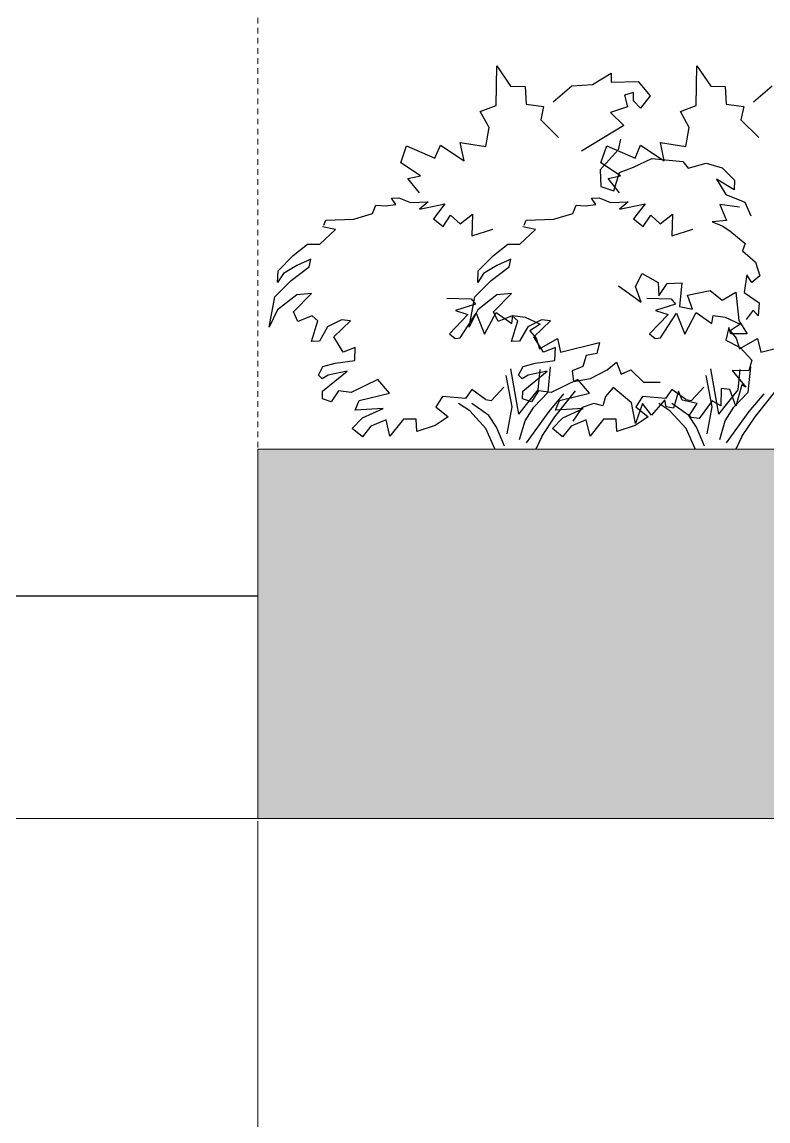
# Model space of a CAD drawing. Header units: millimetres. Extents: x 366 to 1555, y 702 to 1543.
# Drawn here: x 998.33 to 1015.1, y 1392.2 to 1416.91 of the extents above; entities that cross this region are included whole.
import ezdxf

# ---------------------------------------------------------------- set-up
doc = ezdxf.new("R2010")
doc.units = ezdxf.units.MM
doc.linetypes.add('RECINZ5', pattern=[6, 2, 4])
doc.linetypes.add('TRATTEGGIATA', pattern=[19.05, 12.7, -6.35])
doc.layers.add('1_CARTIGLIO', color=7, linetype='Continuous', lineweight=9)
doc.layers.add('6_SEZIONE PARCH', color=251, linetype='Continuous', lineweight=30)
doc.layers.add('6_ERBA', color=92, linetype='Continuous')
doc.layers.add('PIANTE', color=96, linetype='Continuous')
doc.layers.get('0').off()
doc.layers.get('0').freeze()
doc.styles.get("Standard").update_dxf_attribs({"font": 'arial.ttf'})
doc.dimstyles.get("Standard").update_dxf_attribs({"dimtxt": 0.18, "dimasz": 0.18, "dimexe": 0.18, "dimexo": 0.0625, "dimgap": 0.09, "dimtad": 0, "dimtih": 1, "dimtoh": 1, "dimdec": 4, "dimzin": 0, "dimdsep": 46, "dimtxsty": 'Standard', "dimcen": 0.09, "dimadec": 0, "dimazin": 0, "dimtfac": 1, "dimtdec": 4, "dimtofl": 0, "dimtmove": 0, "dimatfit": 3, "dimfxl": 1, "dimtolj": 1, "dimtzin": 0, "dimarcsym": 0})

# ---------------------------------------------------------------- blocks, each defined once
blk = doc.blocks.new('_Oblique')
at = {"color": 0, "linetype": 'ByBlock', "lineweight": -2}
blk.add_line((-0.5, -0.5), (0.5, 0.5), dxfattribs=at)
blk = doc.blocks.new('*D36')
at = {"layer": '1_CARTIGLIO', "color": 0, "linetype": 'RECINZ5', "lineweight": 0, "transparency": 16777216}
for p, q in [((903.631, 1398.939), (903.631, 1368.822)), ((1003.631, 1398.939), (1003.631, 1368.822)), ((903.631, 1369.002), (949.65, 1369.002)), ((1003.631, 1369.002), (957.612, 1369.002))]:
    blk.add_line(p, q, dxfattribs=at)
at = {"layer": 'Defpoints', "color": 0, "linetype": 'RECINZ5', "transparency": 16777216}
for p in [(903.631, 1399.002), (1003.631, 1399.002), (1003.631, 1369.002)]:
    blk.add_point(p, dxfattribs=at)
at = {"layer": '1_CARTIGLIO', "color": 0, "linetype": 'RECINZ5', "lineweight": 0, "transparency": 16777216, "xscale": 0.18, "yscale": 0.18, "zscale": 0.18, "rotation": 180}
blk.add_blockref('_Oblique', (903.631, 1369.002), dxfattribs=at)
at = {"layer": '1_CARTIGLIO', "color": 0, "linetype": 'RECINZ5', "lineweight": 0, "transparency": 16777216, "xscale": 0.18, "yscale": 0.18, "zscale": 0.18}
blk.add_blockref('_Oblique', (1003.631, 1369.002), dxfattribs=at)
at = {"layer": '1_CARTIGLIO', "color": 0, "linetype": 'RECINZ5', "transparency": 16777216, "insert": (953.631, 1369.002), "char_height": 0.18, "attachment_point": 5}
blk.add_mtext('\\A1;{\\H16.667x;5.00}', dxfattribs=at)
blk = doc.blocks.new('*D37')
at = {"layer": '1_CARTIGLIO', "color": 0, "linetype": 'RECINZ5', "lineweight": 0, "transparency": 16777216}
for p, q in [((1003.631, 1398.939), (1003.631, 1368.822)), ((1063.631, 1398.939), (1063.631, 1368.822)), ((1003.631, 1369.002), (1029.651, 1369.002)), ((1063.631, 1369.002), (1037.611, 1369.002))]:
    blk.add_line(p, q, dxfattribs=at)
at = {"layer": 'Defpoints', "color": 0, "linetype": 'RECINZ5', "transparency": 16777216}
for p in [(1003.631, 1399.002), (1063.631, 1399.002), (1063.631, 1369.002)]:
    blk.add_point(p, dxfattribs=at)
at = {"layer": '1_CARTIGLIO', "color": 0, "linetype": 'RECINZ5', "lineweight": 0, "transparency": 16777216, "xscale": 0.18, "yscale": 0.18, "zscale": 0.18, "rotation": 180}
blk.add_blockref('_Oblique', (1003.631, 1369.002), dxfattribs=at)
at = {"layer": '1_CARTIGLIO', "color": 0, "linetype": 'RECINZ5', "lineweight": 0, "transparency": 16777216, "xscale": 0.18, "yscale": 0.18, "zscale": 0.18}
blk.add_blockref('_Oblique', (1063.631, 1369.002), dxfattribs=at)
at = {"layer": '1_CARTIGLIO', "color": 0, "linetype": 'RECINZ5', "transparency": 16777216, "insert": (1033.631, 1369.002), "char_height": 0.18, "attachment_point": 5}
blk.add_mtext('\\A1;{\\H16.667x;3.00}', dxfattribs=at)

msp = doc.modelspace()

# ---------------------------------------------------------------- hatches: boundary and pattern name
at = {"layer": '6_ERBA', "ltscale": 100, "transparency": 33554687}
h = msp.add_hatch(color=24, dxfattribs=at)
h.dxf.hatch_style = 1
h.paths.add_polyline_path([(1063.63088, 1407.30169), (1003.63088, 1407.30169), (1003.63088, 1399.00169), (1063.63088, 1399.00169)])

# ---------------------------------------------------------------- linework, layer by layer
at = {"layer": '1_CARTIGLIO', "linetype": 'TRATTEGGIATA', "ltscale": 0.01}
msp.add_lwpolyline([(1003.63088, 1459.00252), (1003.63088, 1407.30169)], dxfattribs=at)
at = {"layer": '1_CARTIGLIO', "ltscale": 100}
for points in [[(1063.63088, 1407.30169), (1003.63088, 1407.30169)], [(1003.63088, 1407.30169), (1003.63088, 1399.00169)], [(1003.63088, 1399.00169), (903.63088, 1399.00169)], [(1003.63088, 1399.00169), (1063.63088, 1399.00169)]]:
    msp.add_lwpolyline(points, dxfattribs=at)
at = {"layer": '6_SEZIONE PARCH', "ltscale": 100}
msp.add_lwpolyline([(1003.63088, 1404.00169), (903.63088, 1404.00169)], dxfattribs=at)
at = {"layer": 'PIANTE', "linetype": 'Continuous'}
for p, q in [((1008.98713, 1415.03253), (1009.00155, 1415.9284)), ((1009.00155, 1415.9284), (1009.31413, 1415.47131)), ((1011.15665, 1415.50371), (1011.57824, 1415.76242)), ((1011.57824, 1415.76242), (1011.5733, 1415.56229)), ((1013.48765, 1415.03253), (1013.50207, 1415.9284)), ((1013.50207, 1415.9284), (1013.81464, 1415.47131)), ((1010.69246, 1415.47553), (1011.15665, 1415.50371)), ((1011.5733, 1415.56229), (1012.18256, 1415.57678)), ((1012.18256, 1415.57678), (1012.4497, 1415.25476)), ((1009.31413, 1415.47131), (1009.64112, 1415.45865)), ((1009.64112, 1415.45865), (1009.66244, 1415.06438)), ((1010.27441, 1415.11691), (1010.69246, 1415.47553)), ((1012.07616, 1415.32798), (1011.87501, 1415.26941)), ((1011.87501, 1415.26941), (1011.94685, 1415.00581)), ((1012.07616, 1415.1376), (1012.07616, 1415.32798)), ((1012.4497, 1415.25476), (1012.23419, 1414.97651)), ((1013.81464, 1415.47131), (1014.14163, 1415.45865)), ((1014.14163, 1415.45865), (1014.16296, 1415.06438)), ((1014.77492, 1415.11691), (1015.19298, 1415.47553)), ((1008.63117, 1414.90174), (1008.98713, 1415.03253)), ((1009.66244, 1415.06438), (1010.0571, 1415.00933)), ((1010.0571, 1415.00933), (1009.99289, 1414.71291)), ((1011.94685, 1415.00581), (1011.55893, 1414.874)), ((1012.23419, 1414.97651), (1012.07616, 1415.1376)), ((1013.13168, 1414.90174), (1013.48765, 1415.03253)), ((1014.16296, 1415.06438), (1014.55762, 1415.00933)), ((1014.55762, 1415.00933), (1014.49341, 1414.71291)), ((1008.82985, 1414.53891), (1008.63117, 1414.90174)), ((1011.55893, 1414.874), (1011.86064, 1414.58112)), ((1013.33036, 1414.53891), (1013.13168, 1414.90174)), ((1008.75731, 1414.11249), (1008.82985, 1414.53891)), ((1009.99289, 1414.71291), (1010.39518, 1414.31752)), ((1011.86064, 1414.58112), (1010.9124, 1414.00998)), ((1013.25782, 1414.11249), (1013.33036, 1414.53891)), ((1014.49341, 1414.71291), (1014.8957, 1414.31752)), ((1011.78881, 1414.27358), (1011.73134, 1414.03928)), ((1006.84645, 1413.74638), (1006.97576, 1414.12714)), ((1006.97576, 1414.12714), (1007.61294, 1413.847)), ((1007.61294, 1413.847), (1007.73711, 1414.14232)), ((1007.73711, 1414.14232), (1008.26882, 1413.79032)), ((1008.26882, 1413.79032), (1008.18262, 1414.20036)), ((1008.18262, 1414.20036), (1008.75731, 1414.11249)), ((1011.73134, 1414.03928), (1011.32905, 1413.58529)), ((1011.34697, 1413.74638), (1011.47628, 1414.12714)), ((1011.47628, 1414.12714), (1012.11345, 1413.847)), ((1012.11345, 1413.847), (1012.23762, 1414.14232)), ((1012.23762, 1414.14232), (1012.76934, 1413.79032)), ((1012.76934, 1413.79032), (1012.68313, 1414.20036)), ((1012.68313, 1414.20036), (1013.25782, 1414.11249)), ((1012.07616, 1413.64387), (1012.48886, 1413.83855)), ((1012.48886, 1413.83855), (1013.18423, 1413.77527)), ((1013.18423, 1413.77527), (1013.30427, 1413.62339)), ((1007.28594, 1413.45463), (1006.84645, 1413.74638)), ((1011.32905, 1413.58529), (1011.34231, 1413.21415)), ((1011.78646, 1413.45463), (1011.34697, 1413.74638)), ((1011.63619, 1413.11711), (1011.76007, 1413.52672)), ((1011.76007, 1413.52672), (1012.07616, 1413.64387)), ((1013.30427, 1413.62339), (1013.71404, 1413.7373)), ((1013.71404, 1413.7373), (1014.07286, 1413.633)), ((1014.07286, 1413.633), (1014.34734, 1413.35759)), ((1007.0045, 1413.39492), (1007.28594, 1413.45463)), ((1007.26525, 1413.0707), (1007.0045, 1413.39492)), ((1011.50501, 1413.39492), (1011.78646, 1413.45463)), ((1011.76576, 1413.0707), (1011.50501, 1413.39492)), ((1014.33906, 1413.13821), (1013.94584, 1413.37869)), ((1013.94584, 1413.37869), (1014.15674, 1413.03447)), ((1014.34734, 1413.35759), (1014.33906, 1413.13821)), ((1011.34231, 1413.21415), (1011.63619, 1413.11711)), ((1014.15674, 1413.03447), (1014.58327, 1412.85975)), ((1006.20976, 1412.60661), (1006.28616, 1412.79449)), ((1006.28616, 1412.79449), (1006.50168, 1412.77985)), ((1006.50168, 1412.77985), (1006.73129, 1412.80491)), ((1006.63609, 1412.95257), (1006.80373, 1412.96101)), ((1006.73129, 1412.80491), (1006.63609, 1412.95257)), ((1006.80373, 1412.96101), (1007.062, 1412.85307)), ((1007.062, 1412.85307), (1007.45978, 1412.86819)), ((1007.45978, 1412.86819), (1007.26525, 1412.69943)), ((1007.26525, 1412.69943), (1007.83783, 1412.82379)), ((1007.83783, 1412.82379), (1007.57922, 1412.48696)), ((1010.71028, 1412.60661), (1010.78668, 1412.79449)), ((1010.78668, 1412.79449), (1011.00219, 1412.77985)), ((1011.00219, 1412.77985), (1011.23181, 1412.80491)), ((1011.13661, 1412.95257), (1011.30425, 1412.96101)), ((1011.23181, 1412.80491), (1011.13661, 1412.95257)), ((1011.30425, 1412.96101), (1011.56252, 1412.85307)), ((1011.56252, 1412.85307), (1011.9603, 1412.86819)), ((1011.9603, 1412.86819), (1011.76576, 1412.69943)), ((1011.76576, 1412.69943), (1012.33835, 1412.82379)), ((1012.33835, 1412.82379), (1012.07974, 1412.48696)), ((1014.46433, 1412.74946), (1014.02035, 1412.80912)), ((1014.02035, 1412.80912), (1014.16935, 1412.45051)), ((1014.58327, 1412.85975), (1014.71599, 1412.54995)), ((1005.78757, 1412.48004), (1006.20976, 1412.60661)), ((1007.79473, 1412.31123), (1007.96476, 1412.56442)), ((1007.96476, 1412.56442), (1008.18, 1412.37456)), ((1008.18, 1412.37456), (1008.45563, 1412.58947)), ((1008.45563, 1412.58947), (1008.44126, 1412.1062)), ((1010.28808, 1412.48004), (1010.71028, 1412.60661)), ((1012.29525, 1412.31123), (1012.46528, 1412.56442)), ((1012.46528, 1412.56442), (1012.68051, 1412.37456)), ((1012.68051, 1412.37456), (1012.95615, 1412.58947)), ((1012.95615, 1412.58947), (1012.94178, 1412.1062)), ((1005.37365, 1412.24378), (1005.08805, 1412.30495)), ((1005.11702, 1412.34081), (1005.16255, 1412.45895)), ((1005.16255, 1412.45895), (1005.78757, 1412.48004)), ((1007.57922, 1412.48696), (1007.79473, 1412.31123)), ((1009.87417, 1412.24378), (1009.58857, 1412.30495)), ((1009.61754, 1412.34081), (1009.66307, 1412.45895)), ((1009.66307, 1412.45895), (1010.28808, 1412.48004)), ((1012.07974, 1412.48696), (1012.29525, 1412.31123)), ((1014.16935, 1412.45051), (1013.85064, 1412.42098)), ((1013.85064, 1412.42098), (1014.07001, 1412.32816)), ((1014.07001, 1412.32816), (1014.24593, 1412.21424)), ((1005.02184, 1411.91583), (1005.37365, 1412.24378)), ((1008.44126, 1412.1062), (1008.91538, 1412.25265)), ((1009.52236, 1411.91583), (1009.87417, 1412.24378)), ((1012.94178, 1412.1062), (1013.4159, 1412.25265)), ((1014.24593, 1412.21424), (1014.58741, 1411.92946)), ((1004.42579, 1411.65945), (1004.74864, 1411.91891)), ((1004.74864, 1411.91891), (1005.02184, 1411.91583)), ((1008.9263, 1411.65945), (1009.24916, 1411.91891)), ((1009.24916, 1411.91891), (1009.52236, 1411.91583)), ((1014.58741, 1411.92946), (1014.52946, 1411.76703)), ((1004.08637, 1411.3156), (1004.42579, 1411.65945)), ((1004.819, 1411.57717), (1004.50443, 1411.43373)), ((1004.78175, 1411.40842), (1004.819, 1411.57717)), ((1008.58689, 1411.3156), (1008.9263, 1411.65945)), ((1009.31952, 1411.57717), (1009.00495, 1411.43373)), ((1009.28227, 1411.40842), (1009.31952, 1411.57717)), ((1014.52946, 1411.76703), (1014.8192, 1411.50967)), ((1004.0736, 1411.05181), (1004.08637, 1411.3156)), ((1004.50443, 1411.43373), (1004.20611, 1411.2575)), ((1004.38026, 1411.09621), (1004.78175, 1411.40842)), ((1008.57412, 1411.05181), (1008.58689, 1411.3156)), ((1009.00495, 1411.43373), (1008.70662, 1411.2575)), ((1008.88077, 1411.09621), (1009.28227, 1411.40842)), ((1014.8192, 1411.50967), (1014.91854, 1411.20168)), ((1004.01187, 1410.72916), (1004.38026, 1411.09621)), ((1004.20611, 1411.2575), (1004.0736, 1411.05181)), ((1008.51239, 1410.72916), (1008.88077, 1411.09621)), ((1008.70662, 1411.2575), (1008.57412, 1411.05181)), ((1012.12047, 1410.96542), (1012.26948, 1411.25231)), ((1012.26948, 1411.25231), (1012.63373, 1411.0498)), ((1012.63373, 1411.0498), (1012.64679, 1410.75435)), ((1012.64679, 1410.75435), (1012.83654, 1411.03293)), ((1012.83654, 1411.03293), (1013.16768, 1411.04558)), ((1013.16768, 1411.04558), (1013.11594, 1410.51188)), ((1014.6288, 1411.227), (1014.56671, 1410.82619)), ((1014.74056, 1411.05402), (1014.6288, 1411.227)), ((1014.91854, 1411.20168), (1014.74056, 1411.05402)), ((1004.43278, 1410.39281), (1004.83556, 1410.8051)), ((1004.83556, 1410.8051), (1004.50462, 1410.77356)), ((1008.9333, 1410.39281), (1009.33608, 1410.8051)), ((1009.33608, 1410.8051), (1009.00513, 1410.77356)), ((1011.73967, 1410.97808), (1012.24879, 1410.61103)), ((1012.24879, 1410.61103), (1012.12047, 1410.96542)), ((1013.29185, 1410.76713), (1013.80511, 1410.8726)), ((1013.80511, 1410.8726), (1014.07001, 1410.65743)), ((1014.07001, 1410.65743), (1014.38045, 1410.83885)), ((1014.38045, 1410.83885), (1014.44667, 1410.19757)), ((1014.56671, 1410.82619), (1014.90612, 1410.59837)), ((1003.88356, 1410.0499), (1004.01187, 1410.72916)), ((1004.50462, 1410.77356), (1004.0736, 1410.43674)), ((1007.8809, 1410.70034), (1008.42686, 1410.6857)), ((1008.52355, 1410.56884), (1008.07238, 1410.42117)), ((1008.38407, 1410.0499), (1008.51239, 1410.72916)), ((1008.42686, 1410.6857), (1008.52355, 1410.56884)), ((1009.00513, 1410.77356), (1008.57412, 1410.43674)), ((1012.38141, 1410.70034), (1012.92737, 1410.6857)), ((1013.02406, 1410.56884), (1012.5729, 1410.42117)), ((1012.92737, 1410.6857), (1013.02406, 1410.56884)), ((1013.40361, 1410.45492), (1013.29185, 1410.76713)), ((1014.90612, 1410.59837), (1014.88543, 1410.30726)), ((1004.0736, 1410.43674), (1003.88356, 1410.0499)), ((1004.53335, 1410.17314), (1004.43278, 1410.39281)), ((1004.84943, 1410.30494), (1004.53335, 1410.17314)), ((1004.97874, 1410.18778), (1004.84943, 1410.30494)), ((1008.35502, 1410.33423), (1007.93993, 1409.90224)), ((1008.07238, 1410.42117), (1008.35502, 1410.33423)), ((1008.18261, 1409.80703), (1008.5418, 1410.36352)), ((1008.57412, 1410.43674), (1008.38407, 1410.0499)), ((1008.5418, 1410.36352), (1008.72857, 1409.8949)), ((1008.72857, 1409.8949), (1008.98718, 1410.37816)), ((1009.03387, 1410.17314), (1008.9333, 1410.39281)), ((1008.98718, 1410.37816), (1009.3431, 1410.13006)), ((1009.34995, 1410.30494), (1009.03387, 1410.17314)), ((1009.3431, 1410.13006), (1009.36793, 1410.31147)), ((1009.47926, 1410.18778), (1009.34995, 1410.30494)), ((1009.36793, 1410.31147), (1009.64112, 1410.27351)), ((1012.85554, 1410.33423), (1012.44044, 1409.90224)), ((1012.5729, 1410.42117), (1012.85554, 1410.33423)), ((1012.68313, 1409.80703), (1013.04231, 1410.36352)), ((1013.04231, 1410.36352), (1013.22909, 1409.8949)), ((1013.11594, 1410.51188), (1013.40361, 1410.45492)), ((1013.22909, 1409.8949), (1013.4877, 1410.37816)), ((1013.4877, 1410.37816), (1013.84361, 1410.13006)), ((1013.84361, 1410.13006), (1013.86845, 1410.31147)), ((1013.86845, 1410.31147), (1014.14163, 1410.27351)), ((1014.76953, 1410.43172), (1014.61224, 1410.21866)), ((1014.88543, 1410.30726), (1014.76953, 1410.43172)), ((1004.83556, 1409.72926), (1004.97874, 1410.18778)), ((1005.19994, 1410.05339), (1005.01768, 1409.73769)), ((1005.51033, 1410.21708), (1005.19994, 1410.05339)), ((1005.3364, 1409.83473), (1005.71147, 1410.18778)), ((1005.71147, 1410.18778), (1005.51033, 1410.21708)), ((1009.33608, 1409.72926), (1009.47926, 1410.18778)), ((1009.70045, 1410.05339), (1009.5182, 1409.73769)), ((1009.64112, 1410.27351), (1009.97853, 1410.11456)), ((1010.01085, 1410.21708), (1009.70045, 1410.05339)), ((1009.97853, 1410.11456), (1009.74865, 1409.96812)), ((1009.83692, 1409.83473), (1010.21199, 1410.18778)), ((1010.21199, 1410.18778), (1010.01085, 1410.21708)), ((1014.14163, 1410.27351), (1014.47904, 1410.11456)), ((1014.47904, 1410.11456), (1014.24916, 1409.96812)), ((1014.44667, 1410.19757), (1014.6321, 1409.89931)), ((1005.55163, 1409.48877), (1005.3364, 1409.83473)), ((1007.93993, 1409.90224), (1008.06768, 1409.79239)), ((1008.06768, 1409.79239), (1008.18261, 1409.80703)), ((1009.74865, 1409.96812), (1009.88947, 1409.80519)), ((1010.05215, 1409.48877), (1009.83692, 1409.83473)), ((1009.88947, 1409.80519), (1009.96397, 1409.5605)), ((1012.44044, 1409.90224), (1012.56819, 1409.79239)), ((1012.56819, 1409.79239), (1012.68313, 1409.80703)), ((1014.21902, 1410.04146), (1014.15674, 1409.7568)), ((1014.26869, 1409.90224), (1014.21902, 1410.04146)), ((1014.24916, 1409.96812), (1014.38998, 1409.80519)), ((1014.6321, 1409.89931), (1014.26869, 1409.90224)), ((1014.38998, 1409.80519), (1014.46449, 1409.5605)), ((1005.01768, 1409.73769), (1004.83556, 1409.72926)), ((1005.82068, 1409.59003), (1005.55163, 1409.48877)), ((1005.81033, 1409.29892), (1005.82068, 1409.59003)), ((1009.5182, 1409.73769), (1009.33608, 1409.72926)), ((1009.96397, 1409.5605), (1010.36644, 1409.79239)), ((1010.3212, 1409.59003), (1010.05215, 1409.48877)), ((1010.31085, 1409.29892), (1010.3212, 1409.59003)), ((1010.36644, 1409.79239), (1010.43828, 1409.48485)), ((1010.43828, 1409.48485), (1011.31469, 1409.70452)), ((1011.31469, 1409.70452), (1011.25722, 1409.45557)), ((1014.15674, 1409.7568), (1014.47565, 1409.59425)), ((1014.46449, 1409.5605), (1014.86696, 1409.79239)), ((1014.47565, 1409.59425), (1014.73642, 1409.30314)), ((1014.86696, 1409.79239), (1014.9388, 1409.48485)), ((1014.9388, 1409.48485), (1015.8152, 1409.70452)), ((1011.01297, 1409.41163), (1010.94081, 1409.16391)), ((1011.25722, 1409.45557), (1011.01297, 1409.41163)), ((1014.73642, 1409.30314), (1014.67226, 1409.06688)), ((1004.99311, 1408.9723), (1005.09368, 1409.16267)), ((1005.08805, 1408.61122), (1005.63856, 1409.06265)), ((1005.09368, 1409.16267), (1005.36666, 1409.2359)), ((1005.63856, 1409.06265), (1005.20862, 1408.9723)), ((1005.36666, 1409.2359), (1005.81033, 1409.29892)), ((1009.4992, 1408.09042), (1009.31723, 1409.11551)), ((1009.49362, 1408.9723), (1009.59419, 1409.16267)), ((1009.58857, 1408.61122), (1010.13907, 1409.06265)), ((1009.59419, 1409.16267), (1009.86718, 1409.2359)), ((1010.13907, 1409.06265), (1009.70913, 1408.9723)), ((1009.86718, 1409.2359), (1010.31085, 1409.29892)), ((1009.935, 1408.64286), (1009.97934, 1409.09876)), ((1010.15816, 1408.58824), (1010.21408, 1409.15827)), ((1010.94081, 1409.16391), (1010.70074, 1409.06688)), ((1010.70074, 1409.06688), (1010.72563, 1408.82586)), ((1011.11052, 1408.89811), (1011.4871, 1409.08946)), ((1011.4871, 1409.08946), (1011.69828, 1409.26094)), ((1011.69828, 1409.26094), (1011.79762, 1408.99515)), ((1011.79762, 1408.99515), (1012.01699, 1409.09219)), ((1012.01699, 1409.09219), (1012.30603, 1408.81121)), ((1013.99972, 1408.09042), (1013.81774, 1409.11551)), ((1014.67226, 1409.06688), (1014.29656, 1409.07276)), ((1014.29656, 1409.07276), (1014.6081, 1408.69982)), ((1014.43551, 1408.64286), (1014.47986, 1409.09876)), ((1014.65867, 1408.58824), (1014.71459, 1409.15827)), ((1005.0777, 1408.88757), (1004.99311, 1408.9723)), ((1005.20862, 1408.9723), (1005.0777, 1408.88757)), ((1006.32927, 1408.86979), (1005.72962, 1408.58169)), ((1006.58788, 1408.56225), (1006.32927, 1408.86979)), ((1009.20744, 1408.95875), (1009.3431, 1408.26104)), ((1009.57822, 1408.88757), (1009.49362, 1408.9723)), ((1009.70913, 1408.9723), (1009.57822, 1408.88757)), ((1010.82979, 1408.86979), (1010.23014, 1408.58169)), ((1010.72563, 1408.82586), (1011.11052, 1408.89811)), ((1011.0884, 1408.56225), (1010.82979, 1408.86979)), ((1012.30603, 1408.81121), (1012.67958, 1408.81121)), ((1013.70796, 1408.95875), (1013.84361, 1408.26104)), ((1005.08391, 1408.43824), (1005.08805, 1408.61122)), ((1005.44402, 1408.61966), (1005.28046, 1408.37187)), ((1005.72962, 1408.58169), (1005.44402, 1408.61966)), ((1005.91262, 1408.40117), (1006.58788, 1408.56225)), ((1008.44126, 1408.65012), (1008.29759, 1408.4451)), ((1008.7512, 1408.42136), (1008.44126, 1408.65012)), ((1008.88572, 1408.40028), (1009.16098, 1408.69982)), ((1009.4992, 1408.09042), (1009.935, 1408.64286)), ((1009.58443, 1408.43824), (1009.58857, 1408.61122)), ((1009.94453, 1408.61966), (1009.78097, 1408.37187)), ((1009.83447, 1408.24863), (1010.15816, 1408.58824)), ((1010.23014, 1408.58169), (1009.94453, 1408.61966)), ((1010.31166, 1408.03322), (1010.77525, 1408.61966)), ((1010.41313, 1408.40117), (1011.0884, 1408.56225)), ((1011.62377, 1408.69139), (1011.44993, 1408.49309)), ((1012.03355, 1408.34964), (1011.62377, 1408.69139)), ((1012.94178, 1408.65012), (1012.7981, 1408.4451)), ((1013.25172, 1408.42136), (1012.94178, 1408.65012)), ((1013.08903, 1408.61122), (1012.98142, 1408.2273)), ((1013.17596, 1408.40871), (1013.08903, 1408.61122)), ((1013.38624, 1408.40028), (1013.66149, 1408.69982)), ((1013.99972, 1408.09042), (1014.43551, 1408.64286)), ((1014.04725, 1408.66607), (1014.04104, 1408.28214)), ((1014.24386, 1408.64709), (1014.04725, 1408.66607)), ((1014.38044, 1408.27472), (1014.24386, 1408.64709)), ((1014.33499, 1408.24863), (1014.65867, 1408.58824)), ((1014.51704, 1408.75466), (1014.38044, 1408.27472)), ((1014.6081, 1408.69982), (1014.51704, 1408.75466)), ((1014.81218, 1408.03322), (1015.27576, 1408.61966)), ((1005.28046, 1408.37187), (1005.08391, 1408.43824)), ((1005.82068, 1408.18088), (1005.91262, 1408.40117)), ((1007.78037, 1408.48903), (1007.63363, 1408.26104)), ((1008.29759, 1408.4451), (1007.78037, 1408.48903)), ((1008.39524, 1408.16823), (1008.14488, 1408.33172)), ((1008.82157, 1408.06487), (1008.44076, 1408.33277)), ((1008.7512, 1408.42136), (1008.88572, 1408.40028)), ((1009.78097, 1408.37187), (1009.58443, 1408.43824)), ((1010.18039, 1408.1524), (1010.51332, 1408.54665)), ((1010.3212, 1408.18088), (1010.41313, 1408.40117)), ((1011.18916, 1408.33277), (1010.92426, 1408.24417)), ((1011.39198, 1408.28214), (1011.18916, 1408.33277)), ((1011.44993, 1408.49309), (1011.39198, 1408.28214)), ((1012.12461, 1407.88556), (1012.03355, 1408.34964)), ((1012.28328, 1408.33172), (1012.12461, 1407.88556)), ((1012.28088, 1408.48903), (1012.13414, 1408.26104)), ((1012.7981, 1408.4451), (1012.28088, 1408.48903)), ((1012.48058, 1408.07119), (1012.28328, 1408.33172)), ((1012.7866, 1408.41723), (1012.48058, 1408.07119)), ((1012.89575, 1408.16823), (1012.64539, 1408.33172)), ((1012.80964, 1408.25683), (1012.7866, 1408.41723)), ((1013.32208, 1408.06487), (1012.94128, 1408.33277)), ((1013.51123, 1408.33277), (1013.17596, 1408.40871)), ((1013.25172, 1408.42136), (1013.38624, 1408.40028)), ((1013.33738, 1408.07119), (1013.51123, 1408.33277)), ((1013.85064, 1408.39605), (1013.55676, 1407.99314)), ((1014.04104, 1408.28214), (1013.85064, 1408.39605)), ((1014.68091, 1408.1524), (1015.01383, 1408.54665)), ((1006.44569, 1408.22307), (1005.82068, 1408.18088)), ((1005.98625, 1408.0079), (1006.44569, 1408.22307)), ((1007.63363, 1408.26104), (1007.91095, 1408.029)), ((1008.75948, 1407.77164), (1008.39524, 1408.16823)), ((1009.3431, 1408.26104), (1009.2272, 1407.65351)), ((1009.63973, 1407.94532), (1009.83447, 1408.24863)), ((1009.67177, 1407.44708), (1010.18039, 1408.1524)), ((1010.94621, 1408.22307), (1010.3212, 1408.18088)), ((1010.48676, 1408.0079), (1010.94621, 1408.22307)), ((1010.92426, 1408.24417), (1010.7174, 1407.9327)), ((1012.13414, 1408.26104), (1012.41147, 1408.029)), ((1012.98142, 1408.2273), (1012.80964, 1408.25683)), ((1013.25999, 1407.77164), (1012.89575, 1408.16823)), ((1013.3767, 1408.02056), (1013.33738, 1408.07119)), ((1013.84361, 1408.26104), (1013.72772, 1407.65351)), ((1014.14025, 1407.94532), (1014.33499, 1408.24863)), ((1014.17228, 1407.44708), (1014.68091, 1408.1524)), ((1005.75458, 1407.77145), (1005.98625, 1408.0079)), ((1006.17251, 1407.82227), (1005.98445, 1407.58108)), ((1006.51604, 1407.96184), (1006.17251, 1407.82227)), ((1006.60225, 1407.59572), (1006.51604, 1407.96184)), ((1006.90396, 1407.97648), (1006.60225, 1407.59572)), ((1007.19074, 1407.98259), (1006.90396, 1407.97648)), ((1007.20316, 1407.70413), (1007.19074, 1407.98259)), ((1007.61707, 1407.83493), (1007.20316, 1407.70413)), ((1007.91095, 1408.029), (1007.61707, 1407.83493)), ((1008.99541, 1407.79906), (1008.82157, 1408.06487)), ((1009.51611, 1407.52256), (1009.63973, 1407.94532)), ((1010.01364, 1407.59023), (1010.31166, 1408.03322)), ((1010.25509, 1407.77145), (1010.48676, 1408.0079)), ((1010.67302, 1407.82227), (1010.48497, 1407.58108)), ((1011.01656, 1407.96184), (1010.67302, 1407.82227)), ((1011.10276, 1407.59572), (1011.01656, 1407.96184)), ((1011.40448, 1407.97648), (1011.10276, 1407.59572)), ((1011.69126, 1407.98259), (1011.40448, 1407.97648)), ((1011.70367, 1407.70413), (1011.69126, 1407.98259)), ((1012.11759, 1407.83493), (1011.70367, 1407.70413)), ((1012.41147, 1408.029), (1012.11759, 1407.83493)), ((1013.49592, 1407.79906), (1013.32208, 1408.06487)), ((1013.55676, 1407.99314), (1013.3767, 1408.02056)), ((1014.01663, 1407.52256), (1014.14025, 1407.94532)), ((1014.51416, 1407.59023), (1014.81218, 1408.03322)), ((1005.98445, 1407.58108), (1005.75458, 1407.77145)), ((1008.9623, 1407.31177), (1008.75948, 1407.77164)), ((1009.17753, 1407.37083), (1008.99541, 1407.79906)), ((1010.01364, 1407.59023), (1009.88233, 1407.30169)), ((1010.48497, 1407.58108), (1010.25509, 1407.77145)), ((1013.46281, 1407.31177), (1013.25999, 1407.77164)), ((1013.67805, 1407.37083), (1013.49592, 1407.79906)), ((1014.51416, 1407.59023), (1014.38284, 1407.30169))]:
    msp.add_line(p, q, dxfattribs=at)

# ---------------------------------------------------------------- dimensions: what is measured, and where the dimension line sits
at = {"layer": '1_CARTIGLIO', "linetype": 'RECINZ5'}
for base, p1, p2, text, picture, middle in [((1003.63088, 1369.00169), (903.63088, 1399.00169), (1003.63088, 1399.00169), '{\\H16.667x;5.00}', '*D36', (953.63088, 1369.00169)), ((1063.63088, 1369.00169), (1003.63088, 1399.00169), (1063.63088, 1399.00169), '{\\H16.667x;3.00}', '*D37', (1033.63088, 1369.00169))]:
    dim = msp.add_linear_dim(base=base, p1=p1, p2=p2, text=text, dimstyle='Standard', override={"dimdsep": 0, "dimblk": 'Oblique', "dimlwd": 0, "dimlwe": 0}, dxfattribs=at)
    dim.commit()
    dim.dimension.update_dxf_attribs({"geometry": picture, "text_midpoint": middle})

doc.saveas('drawing.dxf')
